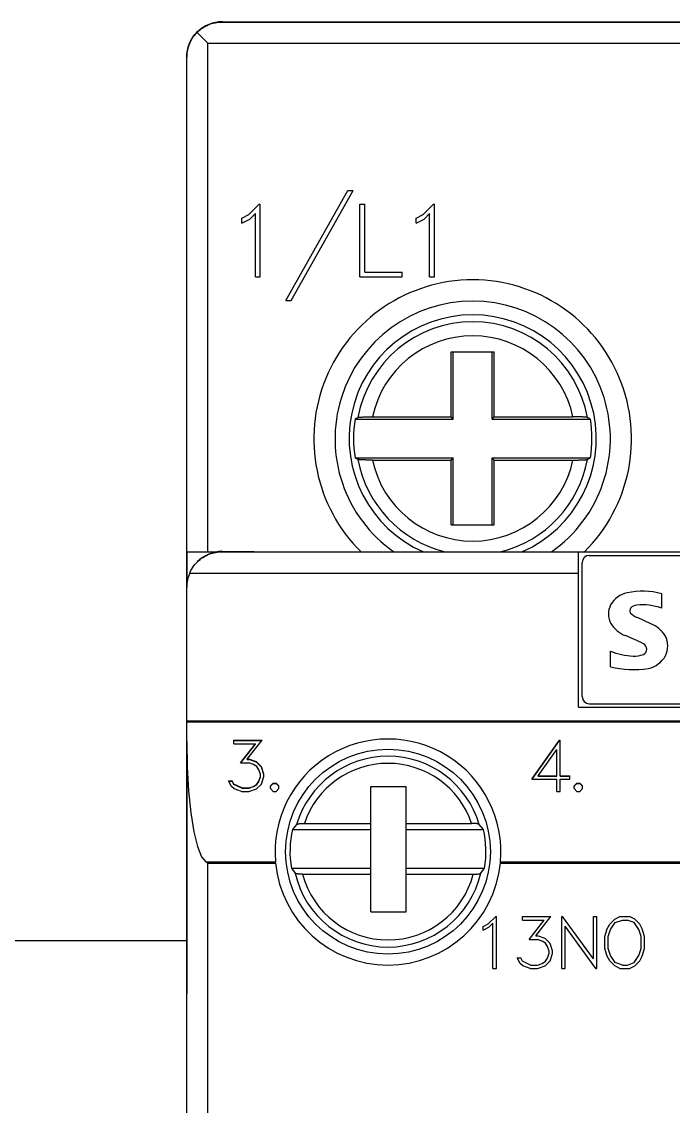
# Model space of a CAD drawing. Header units: millimetres. Extents: x -72 to 2978, y -1067 to 2817.
# Drawn here: x 2083.13 to 2101.58, y 1992.02 to 2022.73 of the extents above; entities that cross this region are included whole.
import ezdxf

# ---------------------------------------------------------------- set-up
doc = ezdxf.new("R2010")
doc.units = ezdxf.units.MM
doc.layers.add('10000_FRONT', color=7, linetype='Continuous')

msp = doc.modelspace()

# ---------------------------------------------------------------- linework, layer by layer
msp.add_line((2087.801, 2001.217), (2087.801, 1995.217))
at = {"color": 6, "linetype": 'ByBlock'}
msp.add_line((2081.466, 1996.717), (2087.801, 1996.717), dxfattribs=at)
at = {"layer": '10000_FRONT', "color": 7, "linetype": 'Continuous', "lineweight": 25}
for p, q in [((2088.22, 2022.532), (2088.264, 2022.562)), ((2088.222, 2022.544), (2088.263, 2022.571)), ((2088.263, 2022.571), (2088.304, 2022.596)), ((2088.264, 2022.562), (2088.31, 2022.589)), ((2088.304, 2022.596), (2088.348, 2022.62)), ((2088.31, 2022.589), (2088.357, 2022.614)), ((2088.348, 2022.62), (2088.392, 2022.641)), ((2088.357, 2022.614), (2088.405, 2022.637)), ((2088.392, 2022.641), (2088.436, 2022.66)), ((2088.405, 2022.637), (2088.454, 2022.656)), ((2088.436, 2022.66), (2088.482, 2022.676)), ((2088.454, 2022.656), (2088.504, 2022.673)), ((2088.482, 2022.676), (2088.528, 2022.69)), ((2088.504, 2022.673), (2088.554, 2022.687)), ((2088.528, 2022.69), (2088.574, 2022.702)), ((2088.554, 2022.687), (2088.604, 2022.699)), ((2088.574, 2022.702), (2088.62, 2022.712)), ((2088.604, 2022.699), (2088.654, 2022.707)), ((2088.62, 2022.712), (2088.666, 2022.719)), ((2088.654, 2022.707), (2088.704, 2022.713)), ((2088.666, 2022.719), (2088.712, 2022.724)), ((2088.704, 2022.713), (2088.753, 2022.717)), ((2088.712, 2022.724), (2088.757, 2022.727)), ((2088.753, 2022.717), (2088.801, 2022.718)), ((2088.757, 2022.727), (2088.801, 2022.728)), ((2088.801, 2022.718), (2131.801, 2022.718)), ((2088.811, 2022.728), (2131.791, 2022.728)), ((2087.929, 2022.209), (2087.957, 2022.255)), ((2087.935, 2022.228), (2087.964, 2022.276)), ((2087.957, 2022.255), (2087.986, 2022.299)), ((2087.964, 2022.276), (2087.997, 2022.323)), ((2087.986, 2022.299), (2088.018, 2022.341)), ((2087.997, 2022.323), (2088.031, 2022.367)), ((2088.018, 2022.341), (2088.054, 2022.383)), ((2088.031, 2022.367), (2088.068, 2022.408)), ((2088.054, 2022.383), (2088.094, 2022.425)), ((2088.068, 2022.408), (2088.106, 2022.447)), ((2088.401, 2022.118), (2088.093, 2022.425)), ((2088.094, 2022.425), (2088.135, 2022.465)), ((2088.106, 2022.447), (2088.144, 2022.483)), ((2088.135, 2022.465), (2088.178, 2022.5)), ((2088.144, 2022.483), (2088.183, 2022.515)), ((2088.178, 2022.5), (2088.22, 2022.532)), ((2088.183, 2022.515), (2088.222, 2022.544)), ((2087.82, 2021.915), (2087.832, 2021.965)), ((2087.832, 2021.965), (2087.846, 2022.015)), ((2087.846, 2022.015), (2087.863, 2022.065)), ((2087.863, 2022.065), (2087.882, 2022.114)), ((2087.882, 2022.114), (2087.905, 2022.162)), ((2087.884, 2022.128), (2087.908, 2022.178)), ((2087.884, 2022.128), (2087.889, 2022.128)), ((2087.905, 2022.162), (2087.929, 2022.209)), ((2087.908, 2022.178), (2087.935, 2022.228)), ((2088.401, 2022.118), (2132.201, 2022.118)), ((2088.401, 2007.718), (2088.401, 2022.118)), ((2087.801, 2021.718), (2087.802, 2021.766)), ((2087.801, 2021.718), (2087.801, 2021.728)), ((2087.801, 2007.718), (2087.801, 2021.718)), ((2087.802, 2021.766), (2087.805, 2021.815)), ((2087.805, 2021.815), (2087.811, 2021.865)), ((2087.811, 2021.865), (2087.82, 2021.915)), ((2090.611, 2014.836), (2092.365, 2017.952)), ((2090.76, 2014.836), (2092.512, 2017.952)), ((2092.365, 2017.952), (2092.512, 2017.952)), ((2089.56, 2017.27), (2089.852, 2017.56)), ((2089.852, 2017.56), (2089.881, 2017.56)), ((2089.881, 2015.502), (2089.881, 2017.56)), ((2092.706, 2017.56), (2092.843, 2017.56)), ((2092.706, 2015.502), (2092.706, 2017.56)), ((2092.843, 2015.64), (2092.843, 2017.56)), ((2094.499, 2017.27), (2094.791, 2017.56)), ((2094.791, 2017.56), (2094.82, 2017.56)), ((2094.82, 2015.502), (2094.82, 2017.56)), ((2089.359, 2017.168), (2089.56, 2017.27)), ((2089.359, 2017.024), (2089.359, 2017.168)), ((2089.359, 2017.024), (2089.587, 2017.136)), ((2089.587, 2017.136), (2089.744, 2017.294)), ((2089.744, 2015.502), (2089.744, 2017.294)), ((2094.298, 2017.168), (2094.499, 2017.27)), ((2094.298, 2017.024), (2094.298, 2017.168)), ((2094.298, 2017.024), (2094.526, 2017.136)), ((2094.526, 2017.136), (2094.682, 2017.294)), ((2094.682, 2015.502), (2094.682, 2017.294)), ((2089.744, 2015.502), (2089.881, 2015.502)), ((2092.706, 2015.502), (2093.901, 2015.502)), ((2092.843, 2015.64), (2093.901, 2015.64)), ((2093.901, 2015.502), (2093.901, 2015.64)), ((2094.682, 2015.502), (2094.82, 2015.502)), ((2090.611, 2014.836), (2090.76, 2014.836)), ((2095.288, 2013.378), (2096.513, 2013.378)), ((2095.288, 2011.541), (2095.288, 2013.378)), ((2095.351, 2011.478), (2095.351, 2013.378)), ((2096.451, 2011.478), (2096.451, 2013.378)), ((2096.513, 2011.541), (2096.513, 2013.378)), ((2092.615, 2011.503), (2092.627, 2011.51)), ((2092.627, 2011.51), (2092.638, 2011.516)), ((2092.638, 2011.516), (2092.65, 2011.522)), ((2092.65, 2011.522), (2092.654, 2011.524)), ((2092.654, 2011.524), (2092.661, 2011.525)), ((2092.661, 2011.525), (2092.671, 2011.527)), ((2092.671, 2011.527), (2092.682, 2011.528)), ((2092.682, 2011.528), (2092.696, 2011.53)), ((2092.696, 2011.53), (2092.712, 2011.531)), ((2092.712, 2011.531), (2092.731, 2011.533)), ((2092.731, 2011.533), (2092.751, 2011.534)), ((2092.751, 2011.534), (2092.773, 2011.535)), ((2092.773, 2011.535), (2092.796, 2011.536)), ((2092.796, 2011.536), (2092.822, 2011.537)), ((2092.822, 2011.537), (2092.849, 2011.538)), ((2092.849, 2011.538), (2092.877, 2011.539)), ((2092.877, 2011.539), (2092.905, 2011.54)), ((2092.905, 2011.54), (2092.934, 2011.54)), ((2092.934, 2011.54), (2092.965, 2011.541)), ((2092.965, 2011.541), (2092.997, 2011.541)), ((2092.997, 2011.541), (2093.029, 2011.541)), ((2093.029, 2011.541), (2093.06, 2011.541)), ((2093.06, 2011.541), (2095.288, 2011.541)), ((2095.351, 2011.478), (2095.288, 2011.541)), ((2096.451, 2011.478), (2096.513, 2011.541)), ((2096.513, 2011.541), (2098.741, 2011.541)), ((2098.766, 2011.541), (2098.741, 2011.541)), ((2098.793, 2011.541), (2098.766, 2011.541)), ((2098.819, 2011.541), (2098.793, 2011.541)), ((2098.845, 2011.54), (2098.819, 2011.541)), ((2098.871, 2011.54), (2098.845, 2011.54)), ((2098.895, 2011.54), (2098.871, 2011.54)), ((2098.918, 2011.539), (2098.895, 2011.54)), ((2098.941, 2011.538), (2098.918, 2011.539)), ((2098.964, 2011.538), (2098.941, 2011.538)), ((2098.986, 2011.537), (2098.964, 2011.538)), ((2099.007, 2011.536), (2098.986, 2011.537)), ((2099.026, 2011.535), (2099.007, 2011.536)), ((2099.044, 2011.534), (2099.026, 2011.535)), ((2099.061, 2011.533), (2099.044, 2011.534)), ((2099.078, 2011.532), (2099.061, 2011.533)), ((2099.093, 2011.531), (2099.078, 2011.532)), ((2099.106, 2011.53), (2099.093, 2011.531)), ((2099.117, 2011.529), (2099.106, 2011.53)), ((2099.127, 2011.527), (2099.117, 2011.529)), ((2099.135, 2011.526), (2099.127, 2011.527)), ((2099.142, 2011.525), (2099.135, 2011.526)), ((2099.148, 2011.523), (2099.142, 2011.525)), ((2099.151, 2011.522), (2099.148, 2011.523)), ((2099.163, 2011.516), (2099.151, 2011.522)), ((2099.174, 2011.51), (2099.163, 2011.516)), ((2099.186, 2011.503), (2099.174, 2011.51)), ((2092.568, 2011.478), (2092.58, 2011.485)), ((2092.568, 2011.478), (2095.351, 2011.478)), ((2092.58, 2011.485), (2092.592, 2011.491)), ((2092.592, 2011.491), (2092.603, 2011.497)), ((2092.603, 2011.497), (2092.615, 2011.503)), ((2096.451, 2011.478), (2099.233, 2011.478)), ((2099.198, 2011.497), (2099.186, 2011.503)), ((2099.21, 2011.491), (2099.198, 2011.497)), ((2099.221, 2011.485), (2099.21, 2011.491)), ((2099.233, 2011.478), (2099.221, 2011.485)), ((2092.58, 2010.372), (2092.568, 2010.378)), ((2092.568, 2010.378), (2095.351, 2010.378)), ((2092.592, 2010.366), (2092.58, 2010.372)), ((2092.603, 2010.359), (2092.592, 2010.366)), ((2092.615, 2010.353), (2092.603, 2010.359)), ((2092.627, 2010.347), (2092.615, 2010.353)), ((2092.638, 2010.341), (2092.627, 2010.347)), ((2092.65, 2010.334), (2092.638, 2010.341)), ((2092.653, 2010.333), (2092.65, 2010.334)), ((2092.659, 2010.332), (2092.653, 2010.333)), ((2092.666, 2010.33), (2092.659, 2010.332)), ((2092.674, 2010.329), (2092.666, 2010.33)), ((2092.684, 2010.328), (2092.674, 2010.329)), ((2092.695, 2010.327), (2092.684, 2010.328)), ((2092.709, 2010.325), (2092.695, 2010.327)), ((2092.723, 2010.324), (2092.709, 2010.325)), ((2092.74, 2010.323), (2092.723, 2010.324)), ((2092.757, 2010.322), (2092.74, 2010.323)), ((2092.775, 2010.321), (2092.757, 2010.322)), ((2092.794, 2010.32), (2092.775, 2010.321)), ((2092.815, 2010.32), (2092.794, 2010.32)), ((2092.837, 2010.319), (2092.815, 2010.32)), ((2092.86, 2010.318), (2092.837, 2010.319)), ((2092.883, 2010.317), (2092.86, 2010.318)), ((2092.906, 2010.317), (2092.883, 2010.317)), ((2092.93, 2010.316), (2092.906, 2010.317)), ((2092.956, 2010.316), (2092.93, 2010.316)), ((2092.982, 2010.316), (2092.956, 2010.316)), ((2093.008, 2010.316), (2092.982, 2010.316)), ((2093.035, 2010.315), (2093.008, 2010.316)), ((2093.06, 2010.315), (2093.035, 2010.315)), ((2093.06, 2010.315), (2095.288, 2010.315)), ((2095.288, 2010.315), (2095.351, 2010.378)), ((2095.288, 2008.478), (2095.288, 2010.315)), ((2095.351, 2008.478), (2095.351, 2010.378)), ((2096.513, 2010.315), (2096.451, 2010.378)), ((2096.451, 2010.378), (2099.233, 2010.378)), ((2096.451, 2008.478), (2096.451, 2010.378)), ((2096.513, 2010.315), (2098.741, 2010.315)), ((2096.513, 2008.478), (2096.513, 2010.315)), ((2098.741, 2010.315), (2098.772, 2010.315)), ((2098.772, 2010.315), (2098.804, 2010.316)), ((2098.804, 2010.316), (2098.836, 2010.316)), ((2098.836, 2010.316), (2098.867, 2010.316)), ((2098.867, 2010.316), (2098.896, 2010.317)), ((2098.896, 2010.317), (2098.924, 2010.318)), ((2098.924, 2010.318), (2098.952, 2010.318)), ((2098.952, 2010.318), (2098.979, 2010.319)), ((2098.979, 2010.319), (2099.005, 2010.32)), ((2099.005, 2010.32), (2099.028, 2010.321)), ((2099.028, 2010.321), (2099.05, 2010.323)), ((2099.05, 2010.323), (2099.07, 2010.324)), ((2099.07, 2010.324), (2099.089, 2010.325)), ((2099.089, 2010.325), (2099.105, 2010.327)), ((2099.105, 2010.327), (2099.119, 2010.328)), ((2099.119, 2010.328), (2099.13, 2010.33)), ((2099.13, 2010.33), (2099.14, 2010.331)), ((2099.14, 2010.331), (2099.147, 2010.333)), ((2099.147, 2010.333), (2099.151, 2010.334)), ((2099.151, 2010.334), (2099.163, 2010.341)), ((2099.163, 2010.341), (2099.174, 2010.347)), ((2099.174, 2010.347), (2099.186, 2010.353)), ((2099.186, 2010.353), (2099.198, 2010.359)), ((2099.198, 2010.359), (2099.21, 2010.366)), ((2099.21, 2010.366), (2099.221, 2010.372)), ((2099.221, 2010.372), (2099.233, 2010.378)), ((2095.288, 2008.478), (2096.513, 2008.478)), ((2087.801, 2007.718), (2088.401, 2007.718)), ((2087.801, 2006.718), (2087.801, 2007.718)), ((2087.811, 2006.859), (2087.811, 2007.718)), ((2088.183, 2007.504), (2088.222, 2007.534)), ((2088.222, 2007.534), (2088.262, 2007.561)), ((2088.262, 2007.561), (2088.304, 2007.586)), ((2088.304, 2007.586), (2088.346, 2007.609)), ((2088.346, 2007.609), (2088.39, 2007.63)), ((2088.39, 2007.63), (2088.435, 2007.649)), ((2088.401, 2007.718), (2088.669, 2007.718)), ((2088.435, 2007.649), (2088.481, 2007.666)), ((2088.481, 2007.666), (2088.527, 2007.68)), ((2088.527, 2007.68), (2088.573, 2007.692)), ((2088.573, 2007.692), (2088.62, 2007.702)), ((2088.62, 2007.702), (2088.666, 2007.709)), ((2088.666, 2007.709), (2088.711, 2007.714)), ((2088.711, 2007.714), (2088.756, 2007.717)), ((2088.756, 2007.717), (2088.801, 2007.718)), ((2088.801, 2007.718), (2115.601, 2007.718)), ((2088.811, 2007.728), (2089.711, 2007.728)), ((2089.711, 2007.718), (2089.711, 2007.728)), ((2098.901, 2003.318), (2098.901, 2007.718)), ((2099.201, 2007.618), (2114.401, 2007.618)), ((2087.908, 2007.168), (2087.934, 2007.218)), ((2087.934, 2007.218), (2087.964, 2007.265)), ((2087.964, 2007.265), (2087.996, 2007.312)), ((2087.996, 2007.312), (2088.03, 2007.356)), ((2088.03, 2007.356), (2088.066, 2007.397)), ((2088.066, 2007.397), (2088.104, 2007.436)), ((2088.104, 2007.436), (2088.143, 2007.472)), ((2088.143, 2007.472), (2088.183, 2007.504)), ((2099.001, 2003.618), (2099.001, 2007.418)), ((2087.884, 2007.118), (2087.908, 2007.168)), ((2087.884, 2007.118), (2098.901, 2007.118)), ((2087.801, 1952.738), (2087.801, 2006.718)), ((2101.259, 2006.123), (2101.259, 2006.532)), ((2100.949, 2005.682), (2100.566, 2005.855)), ((2099.801, 2004.465), (2099.801, 2004.903)), ((2098.901, 2003.318), (2114.701, 2003.318)), ((2099.201, 2003.418), (2114.401, 2003.418)), ((2087.801, 2002.934), (2115.801, 2002.934)), ((2087.801, 2002.9), (2115.801, 2002.9)), ((2089.134, 2002.382), (2089.941, 2002.382)), ((2089.134, 2002.286), (2089.134, 2002.382)), ((2089.134, 2002.373), (2089.934, 2002.373)), ((2089.511, 2001.843), (2089.941, 2002.382)), ((2097.579, 2001.279), (2098.357, 2002.382)), ((2097.584, 2001.279), (2098.357, 2002.373)), ((2098.357, 2002.382), (2098.381, 2002.382)), ((2098.357, 2002.373), (2098.357, 2002.382)), ((2098.357, 2002.373), (2098.381, 2002.373)), ((2098.381, 2001.376), (2098.381, 2002.382)), ((2089.134, 2002.286), (2089.749, 2002.286)), ((2089.324, 2001.744), (2089.749, 2002.286)), ((2089.331, 2001.744), (2089.749, 2002.276)), ((2089.749, 2002.276), (2089.749, 2002.286)), ((2097.757, 2001.376), (2098.283, 2002.12)), ((2098.283, 2001.376), (2098.283, 2002.12)), ((2089.324, 2001.744), (2089.559, 2001.744)), ((2089.511, 2001.843), (2089.563, 2001.843)), ((2089.511, 2001.834), (2089.511, 2001.843)), ((2089.511, 2001.834), (2089.563, 2001.834)), ((2089.691, 2001.7), (2089.559, 2001.744)), ((2089.775, 2001.773), (2089.563, 2001.843)), ((2089.563, 2001.834), (2089.563, 2001.843)), ((2089.775, 2001.765), (2089.563, 2001.834)), ((2089.782, 2001.64), (2089.691, 2001.7)), ((2089.918, 2001.632), (2089.775, 2001.773)), ((2089.775, 2001.765), (2089.775, 2001.773)), ((2089.918, 2001.624), (2089.775, 2001.765)), ((2089.844, 2001.549), (2089.782, 2001.64)), ((2089.889, 2001.42), (2089.844, 2001.549)), ((2089.889, 2001.356), (2089.889, 2001.42)), ((2089.988, 2001.424), (2089.918, 2001.632)), ((2089.918, 2001.624), (2089.918, 2001.632)), ((2089.988, 2001.416), (2089.918, 2001.624)), ((2089.988, 2001.352), (2089.988, 2001.424)), ((2097.757, 2001.376), (2098.283, 2001.376)), ((2097.757, 2001.368), (2097.757, 2001.376)), ((2098.283, 2001.368), (2098.283, 2001.376)), ((2098.381, 2001.376), (2098.655, 2001.376)), ((2098.381, 2001.368), (2098.381, 2001.376)), ((2098.655, 2001.279), (2098.655, 2001.376)), ((2089.068, 2001.074), (2088.987, 2001.234)), ((2088.987, 2001.234), (2089.091, 2001.234)), ((2088.991, 2001.226), (2089.091, 2001.226)), ((2089.142, 2001.003), (2089.068, 2001.074)), ((2089.137, 2001.139), (2089.091, 2001.234)), ((2089.091, 2001.226), (2089.091, 2001.234)), ((2089.137, 2001.132), (2089.091, 2001.226)), ((2089.359, 2001.031), (2089.137, 2001.139)), ((2089.137, 2001.132), (2089.137, 2001.139)), ((2089.359, 2001.024), (2089.137, 2001.132)), ((2089.559, 2001.031), (2089.691, 2001.076)), ((2089.559, 2001.024), (2089.691, 2001.069)), ((2089.691, 2001.076), (2089.782, 2001.136)), ((2089.691, 2001.069), (2089.782, 2001.129)), ((2089.691, 2001.069), (2089.691, 2001.076)), ((2089.775, 2001.004), (2089.918, 2001.144)), ((2089.782, 2001.136), (2089.844, 2001.226)), ((2089.782, 2001.129), (2089.844, 2001.219)), ((2089.782, 2001.129), (2089.782, 2001.136)), ((2089.844, 2001.226), (2089.889, 2001.356)), ((2089.844, 2001.219), (2089.889, 2001.349)), ((2089.844, 2001.219), (2089.844, 2001.226)), ((2089.889, 2001.349), (2089.889, 2001.356)), ((2089.918, 2001.144), (2089.988, 2001.352)), ((2090.174, 2001.091), (2090.252, 2001.169)), ((2090.174, 2001.084), (2090.252, 2001.162)), ((2090.174, 2001.012), (2090.174, 2001.091)), ((2090.252, 2001.169), (2090.333, 2001.169)), ((2090.252, 2001.162), (2090.252, 2001.169)), ((2090.252, 2001.162), (2090.333, 2001.162)), ((2090.411, 2001.091), (2090.333, 2001.169)), ((2090.333, 2001.162), (2090.333, 2001.169)), ((2090.411, 2001.084), (2090.333, 2001.162)), ((2090.411, 2001.012), (2090.411, 2001.091)), ((2093.016, 2001.078), (2094.016, 2001.078)), ((2093.016, 1997.528), (2093.016, 2001.078)), ((2094.016, 1997.528), (2094.016, 2001.078)), ((2097.579, 2001.279), (2098.283, 2001.279)), ((2097.757, 2001.368), (2098.283, 2001.368)), ((2098.283, 2000.934), (2098.283, 2001.279)), ((2098.381, 2001.368), (2098.655, 2001.368)), ((2098.381, 2001.279), (2098.655, 2001.279)), ((2098.381, 2000.934), (2098.381, 2001.279)), ((2098.774, 2001.091), (2098.852, 2001.169)), ((2098.774, 2001.084), (2098.852, 2001.162)), ((2098.774, 2001.012), (2098.774, 2001.091)), ((2098.852, 2001.169), (2098.933, 2001.169)), ((2098.852, 2001.162), (2098.852, 2001.169)), ((2098.852, 2001.162), (2098.933, 2001.162)), ((2099.011, 2001.091), (2098.933, 2001.169)), ((2098.933, 2001.162), (2098.933, 2001.169)), ((2099.011, 2001.084), (2098.933, 2001.162)), ((2099.011, 2001.012), (2099.011, 2001.091)), ((2089.354, 2000.934), (2089.142, 2001.003)), ((2089.354, 2000.934), (2089.563, 2000.934)), ((2089.359, 2001.031), (2089.559, 2001.031)), ((2089.359, 2001.024), (2089.359, 2001.031)), ((2089.359, 2001.024), (2089.559, 2001.024)), ((2089.559, 2001.024), (2089.559, 2001.031)), ((2089.563, 2000.934), (2089.775, 2001.004)), ((2090.252, 2000.934), (2090.174, 2001.012)), ((2090.252, 2000.934), (2090.333, 2000.934)), ((2090.333, 2000.934), (2090.411, 2001.012)), ((2098.283, 2000.934), (2098.381, 2000.934)), ((2098.852, 2000.934), (2098.774, 2001.012)), ((2098.852, 2000.934), (2098.933, 2000.934)), ((2098.933, 2000.934), (2099.011, 2001.012)), ((2090.913, 1999.999), (2090.797, 1999.858)), ((2090.797, 1999.858), (2093.016, 1999.858)), ((2090.913, 1999.999), (2090.916, 2000.002)), ((2090.916, 2000.002), (2090.92, 2000.005)), ((2090.92, 2000.005), (2090.925, 2000.007)), ((2090.925, 2000.007), (2090.932, 2000.009)), ((2090.932, 2000.009), (2090.939, 2000.011)), ((2090.939, 2000.011), (2090.949, 2000.014)), ((2090.949, 2000.014), (2090.959, 2000.016)), ((2090.959, 2000.016), (2090.97, 2000.018)), ((2090.97, 2000.018), (2090.981, 2000.019)), ((2090.981, 2000.019), (2090.993, 2000.021)), ((2090.993, 2000.021), (2091.007, 2000.022)), ((2091.007, 2000.022), (2091.022, 2000.024)), ((2091.022, 2000.024), (2091.036, 2000.025)), ((2091.036, 2000.025), (2091.051, 2000.026)), ((2091.051, 2000.026), (2091.066, 2000.027)), ((2091.066, 2000.027), (2091.083, 2000.027)), ((2091.083, 2000.027), (2091.099, 2000.028)), ((2091.099, 2000.028), (2091.116, 2000.028)), ((2091.116, 2000.028), (2091.132, 2000.028)), ((2091.132, 2000.028), (2093.016, 2000.028)), ((2094.016, 2000.028), (2095.869, 2000.028)), ((2094.016, 1999.858), (2096.204, 1999.858)), ((2095.882, 2000.028), (2095.869, 2000.028)), ((2095.896, 2000.028), (2095.882, 2000.028)), ((2095.91, 2000.028), (2095.896, 2000.028)), ((2095.924, 2000.027), (2095.91, 2000.028)), ((2095.937, 2000.027), (2095.924, 2000.027)), ((2095.949, 2000.026), (2095.937, 2000.027)), ((2095.962, 2000.025), (2095.949, 2000.026)), ((2095.974, 2000.024), (2095.962, 2000.025)), ((2095.986, 2000.023), (2095.974, 2000.024)), ((2095.998, 2000.022), (2095.986, 2000.023)), ((2096.009, 2000.021), (2095.998, 2000.022)), ((2096.019, 2000.019), (2096.009, 2000.021)), ((2096.029, 2000.018), (2096.019, 2000.019)), ((2096.038, 2000.016), (2096.029, 2000.018)), ((2096.047, 2000.015), (2096.038, 2000.016)), ((2096.055, 2000.013), (2096.047, 2000.015)), ((2096.062, 2000.011), (2096.055, 2000.013)), ((2096.068, 2000.009), (2096.062, 2000.011)), ((2096.074, 2000.008), (2096.068, 2000.009)), ((2096.079, 2000.006), (2096.074, 2000.008)), ((2096.083, 2000.004), (2096.079, 2000.006)), ((2096.086, 2000.002), (2096.083, 2000.004)), ((2096.088, 1999.999), (2096.086, 2000.002)), ((2096.204, 1999.858), (2096.088, 1999.999)), ((2088.349, 1998.932), (2088.341, 1998.937)), ((2088.341, 1998.937), (2090.313, 1998.937)), ((2088.358, 1998.927), (2088.349, 1998.932)), ((2088.367, 1998.922), (2088.358, 1998.927)), ((2088.375, 1998.917), (2088.367, 1998.922)), ((2088.384, 1998.912), (2088.375, 1998.917)), ((2090.313, 1998.932), (2090.313, 1998.937)), ((2090.314, 1998.927), (2090.313, 1998.932)), ((2090.314, 1998.922), (2090.314, 1998.927)), ((2090.315, 1998.917), (2090.314, 1998.922)), ((2090.315, 1998.912), (2090.315, 1998.917)), ((2096.686, 1998.917), (2096.687, 1998.922)), ((2096.686, 1998.912), (2096.686, 1998.917)), ((2096.687, 1998.927), (2096.688, 1998.932)), ((2096.687, 1998.922), (2096.687, 1998.927)), ((2096.688, 1998.937), (2107.163, 1998.937)), ((2096.688, 1998.932), (2096.688, 1998.937)), ((2088.392, 1998.907), (2088.384, 1998.912)), ((2088.401, 1998.902), (2088.392, 1998.907)), ((2088.401, 1998.902), (2090.316, 1998.902)), ((2088.401, 1961.534), (2088.401, 1998.902)), ((2090.316, 1998.907), (2090.315, 1998.912)), ((2090.316, 1998.902), (2090.316, 1998.907)), ((2090.765, 1998.758), (2093.016, 1998.758)), ((2090.765, 1998.758), (2090.871, 1998.617)), ((2090.873, 1998.615), (2090.871, 1998.617)), ((2090.876, 1998.613), (2090.873, 1998.615)), ((2090.879, 1998.611), (2090.876, 1998.613)), ((2090.884, 1998.609), (2090.879, 1998.611)), ((2090.889, 1998.607), (2090.884, 1998.609)), ((2090.895, 1998.605), (2090.889, 1998.607)), ((2094.016, 1998.758), (2096.236, 1998.758)), ((2096.106, 1998.605), (2096.113, 1998.607)), ((2096.113, 1998.607), (2096.119, 1998.61)), ((2096.119, 1998.61), (2096.124, 1998.612)), ((2096.124, 1998.612), (2096.128, 1998.614)), ((2096.128, 1998.614), (2096.13, 1998.617)), ((2096.13, 1998.617), (2096.236, 1998.758)), ((2096.685, 1998.907), (2096.686, 1998.912)), ((2096.685, 1998.902), (2096.685, 1998.907)), ((2096.685, 1998.902), (2107.166, 1998.902)), ((2090.902, 1998.604), (2090.895, 1998.605)), ((2090.91, 1998.602), (2090.902, 1998.604)), ((2090.919, 1998.6), (2090.91, 1998.602)), ((2090.927, 1998.599), (2090.919, 1998.6)), ((2090.937, 1998.597), (2090.927, 1998.599)), ((2090.947, 1998.596), (2090.937, 1998.597)), ((2090.957, 1998.595), (2090.947, 1998.596)), ((2090.969, 1998.593), (2090.957, 1998.595)), ((2090.981, 1998.592), (2090.969, 1998.593)), ((2090.993, 1998.591), (2090.981, 1998.592)), ((2091.005, 1998.591), (2090.993, 1998.591)), ((2091.017, 1998.59), (2091.005, 1998.591)), ((2091.03, 1998.589), (2091.017, 1998.59)), ((2091.044, 1998.589), (2091.03, 1998.589)), ((2091.057, 1998.589), (2091.044, 1998.589)), ((2091.071, 1998.588), (2091.057, 1998.589)), ((2091.084, 1998.588), (2091.071, 1998.588)), ((2091.084, 1998.588), (2093.016, 1998.588)), ((2094.016, 1998.588), (2095.917, 1998.588)), ((2095.917, 1998.588), (2095.933, 1998.588)), ((2095.933, 1998.588), (2095.95, 1998.589)), ((2095.95, 1998.589), (2095.966, 1998.589)), ((2095.966, 1998.589), (2095.982, 1998.59)), ((2095.982, 1998.59), (2095.997, 1998.591)), ((2095.997, 1998.591), (2096.011, 1998.592)), ((2096.011, 1998.592), (2096.026, 1998.593)), ((2096.026, 1998.593), (2096.04, 1998.594)), ((2096.04, 1998.594), (2096.053, 1998.596)), ((2096.053, 1998.596), (2096.066, 1998.597)), ((2096.066, 1998.597), (2096.077, 1998.599)), ((2096.077, 1998.599), (2096.087, 1998.601)), ((2096.087, 1998.601), (2096.097, 1998.603)), ((2096.097, 1998.603), (2096.106, 1998.605)), ((2093.016, 1997.528), (2094.016, 1997.528)), ((2096.343, 1997.184), (2096.552, 1997.391)), ((2096.552, 1997.391), (2096.572, 1997.391)), ((2096.572, 1995.921), (2096.572, 1997.391)), ((2097.311, 1997.391), (2098.119, 1997.391)), ((2097.311, 1997.293), (2097.311, 1997.391)), ((2097.688, 1996.843), (2098.119, 1997.391)), ((2098.425, 1997.391), (2098.448, 1997.391)), ((2098.425, 1995.921), (2098.425, 1997.391)), ((2099.319, 1996.19), (2098.448, 1997.391)), ((2099.319, 1997.391), (2099.417, 1997.391)), ((2099.319, 1996.19), (2099.319, 1997.391)), ((2099.417, 1995.921), (2099.417, 1997.391)), ((2099.923, 1997.321), (2100.065, 1997.391)), ((2100.065, 1997.391), (2100.347, 1997.391)), ((2100.49, 1997.321), (2100.347, 1997.391)), ((2096.2, 1997.111), (2096.343, 1997.184)), ((2096.2, 1997.008), (2096.2, 1997.111)), ((2096.2, 1997.008), (2096.362, 1997.088)), ((2096.362, 1997.088), (2096.474, 1997.201)), ((2096.474, 1995.921), (2096.474, 1997.201)), ((2097.311, 1997.293), (2097.926, 1997.293)), ((2097.501, 1996.743), (2097.926, 1997.293)), ((2099.393, 1995.921), (2098.523, 1997.122)), ((2098.523, 1995.921), (2098.523, 1997.122)), ((2099.714, 1997.039), (2099.782, 1997.18)), ((2099.782, 1997.18), (2099.923, 1997.321)), ((2099.808, 1997.025), (2099.941, 1997.225)), ((2099.941, 1997.225), (2100.14, 1997.292)), ((2100.14, 1997.292), (2100.273, 1997.292)), ((2100.472, 1997.225), (2100.273, 1997.292)), ((2100.606, 1997.025), (2100.472, 1997.225)), ((2100.631, 1997.18), (2100.49, 1997.321)), ((2100.699, 1997.039), (2100.631, 1997.18)), ((2097.688, 1996.843), (2097.741, 1996.843)), ((2097.952, 1996.773), (2097.741, 1996.843)), ((2098.096, 1996.63), (2097.952, 1996.773)), ((2099.643, 1996.829), (2099.714, 1997.039)), ((2099.643, 1996.483), (2099.643, 1996.829)), ((2099.741, 1996.825), (2099.808, 1997.025)), ((2099.741, 1996.486), (2099.741, 1996.825)), ((2100.672, 1996.825), (2100.606, 1997.025)), ((2100.672, 1996.486), (2100.672, 1996.825)), ((2100.77, 1996.829), (2100.699, 1997.039)), ((2100.77, 1996.483), (2100.77, 1996.829)), ((2087.801, 1996.628), (2087.801, 1996.628)), ((2097.501, 1996.743), (2097.737, 1996.743)), ((2097.868, 1996.698), (2097.737, 1996.743)), ((2097.96, 1996.638), (2097.868, 1996.698)), ((2098.021, 1996.545), (2097.96, 1996.638)), ((2098.066, 1996.414), (2098.021, 1996.545)), ((2098.165, 1996.418), (2098.096, 1996.63)), ((2099.714, 1996.274), (2099.643, 1996.483)), ((2099.808, 1996.286), (2099.741, 1996.486)), ((2100.606, 1996.286), (2100.672, 1996.486)), ((2100.699, 1996.274), (2100.77, 1996.483)), ((2097.245, 1996.063), (2097.164, 1996.225)), ((2097.164, 1996.225), (2097.268, 1996.225)), ((2097.315, 1996.129), (2097.268, 1996.225)), ((2097.96, 1996.126), (2098.021, 1996.217)), ((2098.021, 1996.217), (2098.066, 1996.35)), ((2098.066, 1996.35), (2098.066, 1996.414)), ((2098.096, 1996.134), (2098.165, 1996.346)), ((2098.165, 1996.346), (2098.165, 1996.418)), ((2099.782, 1996.133), (2099.714, 1996.274)), ((2099.941, 1996.086), (2099.808, 1996.286)), ((2100.472, 1996.086), (2100.606, 1996.286)), ((2100.631, 1996.133), (2100.699, 1996.274)), ((2096.474, 1995.921), (2096.572, 1995.921)), ((2097.319, 1995.991), (2097.245, 1996.063)), ((2097.537, 1996.019), (2097.315, 1996.129)), ((2097.531, 1995.921), (2097.319, 1995.991)), ((2097.531, 1995.921), (2097.741, 1995.921)), ((2097.537, 1996.019), (2097.737, 1996.019)), ((2097.737, 1996.019), (2097.868, 1996.065)), ((2097.741, 1995.921), (2097.952, 1995.992)), ((2097.868, 1996.065), (2097.96, 1996.126)), ((2097.952, 1995.992), (2098.096, 1996.134)), ((2098.425, 1995.921), (2098.523, 1995.921)), ((2099.393, 1995.921), (2099.417, 1995.921)), ((2099.923, 1995.992), (2099.782, 1996.133)), ((2100.065, 1995.921), (2099.923, 1995.992)), ((2100.14, 1996.019), (2099.941, 1996.086)), ((2100.065, 1995.921), (2100.347, 1995.921)), ((2100.14, 1996.019), (2100.289, 1996.019)), ((2100.289, 1996.019), (2100.472, 1996.086)), ((2100.347, 1995.921), (2100.49, 1995.992)), ((2100.49, 1995.992), (2100.631, 1996.133))]:
    msp.add_line(p, q, dxfattribs=at)
msp.add_lwpolyline([(2087.801, 2002.346), (2087.814, 2001.631), (2087.853, 2000.948), (2087.916, 2000.326), (2088, 1999.794), (2088.102, 1999.373), (2088.217, 1999.083), (2088.341, 1998.937)], dxfattribs=at)
msp.add_circle((2093.501, 1999.228), 2.9, dxfattribs=at)
for centre, radius, start, end in [((2088.811, 2021.728), 1, 90, 135.4052), ((2088.801, 2021.728), 1, 156.4217, 180), ((2095.901, 2010.918), 4.5, 314.6749, 225.3251), ((2095.901, 2010.918), 3.9, 304.8642, 235.1358), ((2095.901, 2010.928), 3.5, 293.489, 246.511), ((2095.901, 2010.928), 3.304, 10.3512, 169.6488), ((2095.901, 2010.928), 2.906, 12.1754, 167.8246), ((2095.901, 2010.928), 3.378, 170.6281, 189.3718), ((2095.901, 2010.928), 3.378, 350.6282, 9.3719), ((2095.901, 2010.928), 3.304, 190.3512, 256.2648), ((2095.901, 2010.928), 2.906, 192.1754, 347.8246), ((2095.901, 2010.928), 3.304, 283.7352, 349.6488), ((2088.811, 2006.728), 1, 90, 135.4051), ((2099.201, 2007.418), 0.2, 90.0001, 179.9998), ((2088.801, 2006.718), 1, 156.4219, 180), ((2100.719, 2004.532), 2.072, 74.8869, 102.4236), ((2100.419, 2005.865), 0.706, 101.937, 149.891), ((2100.33, 2005.958), 0.583, 153.4065, 207.9182), ((2100.476, 2006.051), 0.126, 144.8612, 206.9671), ((2100.778, 2006.381), 0.567, 223.0236, 247.9965), ((2100.562, 2005.959), 0.251, 95.0873, 138.8884), ((2100.709, 2004.554), 1.663, 70.6948, 95.8427), ((2100.544, 2006.149), 0.864, 212.4234, 248.5567), ((2100.599, 2004.855), 0.898, 32.199, 67.0969), ((2096.446, 1996.259), 9.841, 64.1587, 67.4003), ((2100.65, 2004.956), 0.181, 0.7318, 61.8542), ((2100.806, 2005.051), 0.621, 333.8974, 27.0575), ((2100.577, 2006.969), 2.208, 249.4056, 266.6659), ((2100.492, 2005.392), 0.628, 266.0665, 292.8581), ((2100.674, 2004.958), 0.157, 293.1045, 0.0796), ((2100.701, 2005.156), 0.763, 283.3853, 330.2963), ((2100.465, 2007.099), 2.717, 255.8458, 278.7406), ((2099.201, 2003.618), 0.2, 180.0002, 269.9999), ((2093.501, 1999.218), 3.2, 354.9559, 185.0441), ((2093.501, 1999.228), 2.7, 90, 163.4023), ((2093.501, 1999.228), 2.5, 18.6629, 161.3371), ((2093.501, 1999.228), 2.7, 16.5977, 90), ((2093.501, 1999.228), 2.776, 166.8814, 189.7486), ((2093.501, 1999.228), 2.776, 350.2514, 13.1186), ((2093.501, 1999.218), 3.2, 185.6645, 354.3355), ((2093.501, 1999.228), 2.7, 193.0846, 346.9154), ((2093.501, 1999.228), 2.5, 194.8328, 345.1672)]:
    msp.add_arc(centre, radius, start, end, dxfattribs=at)

doc.saveas('drawing.dxf')
